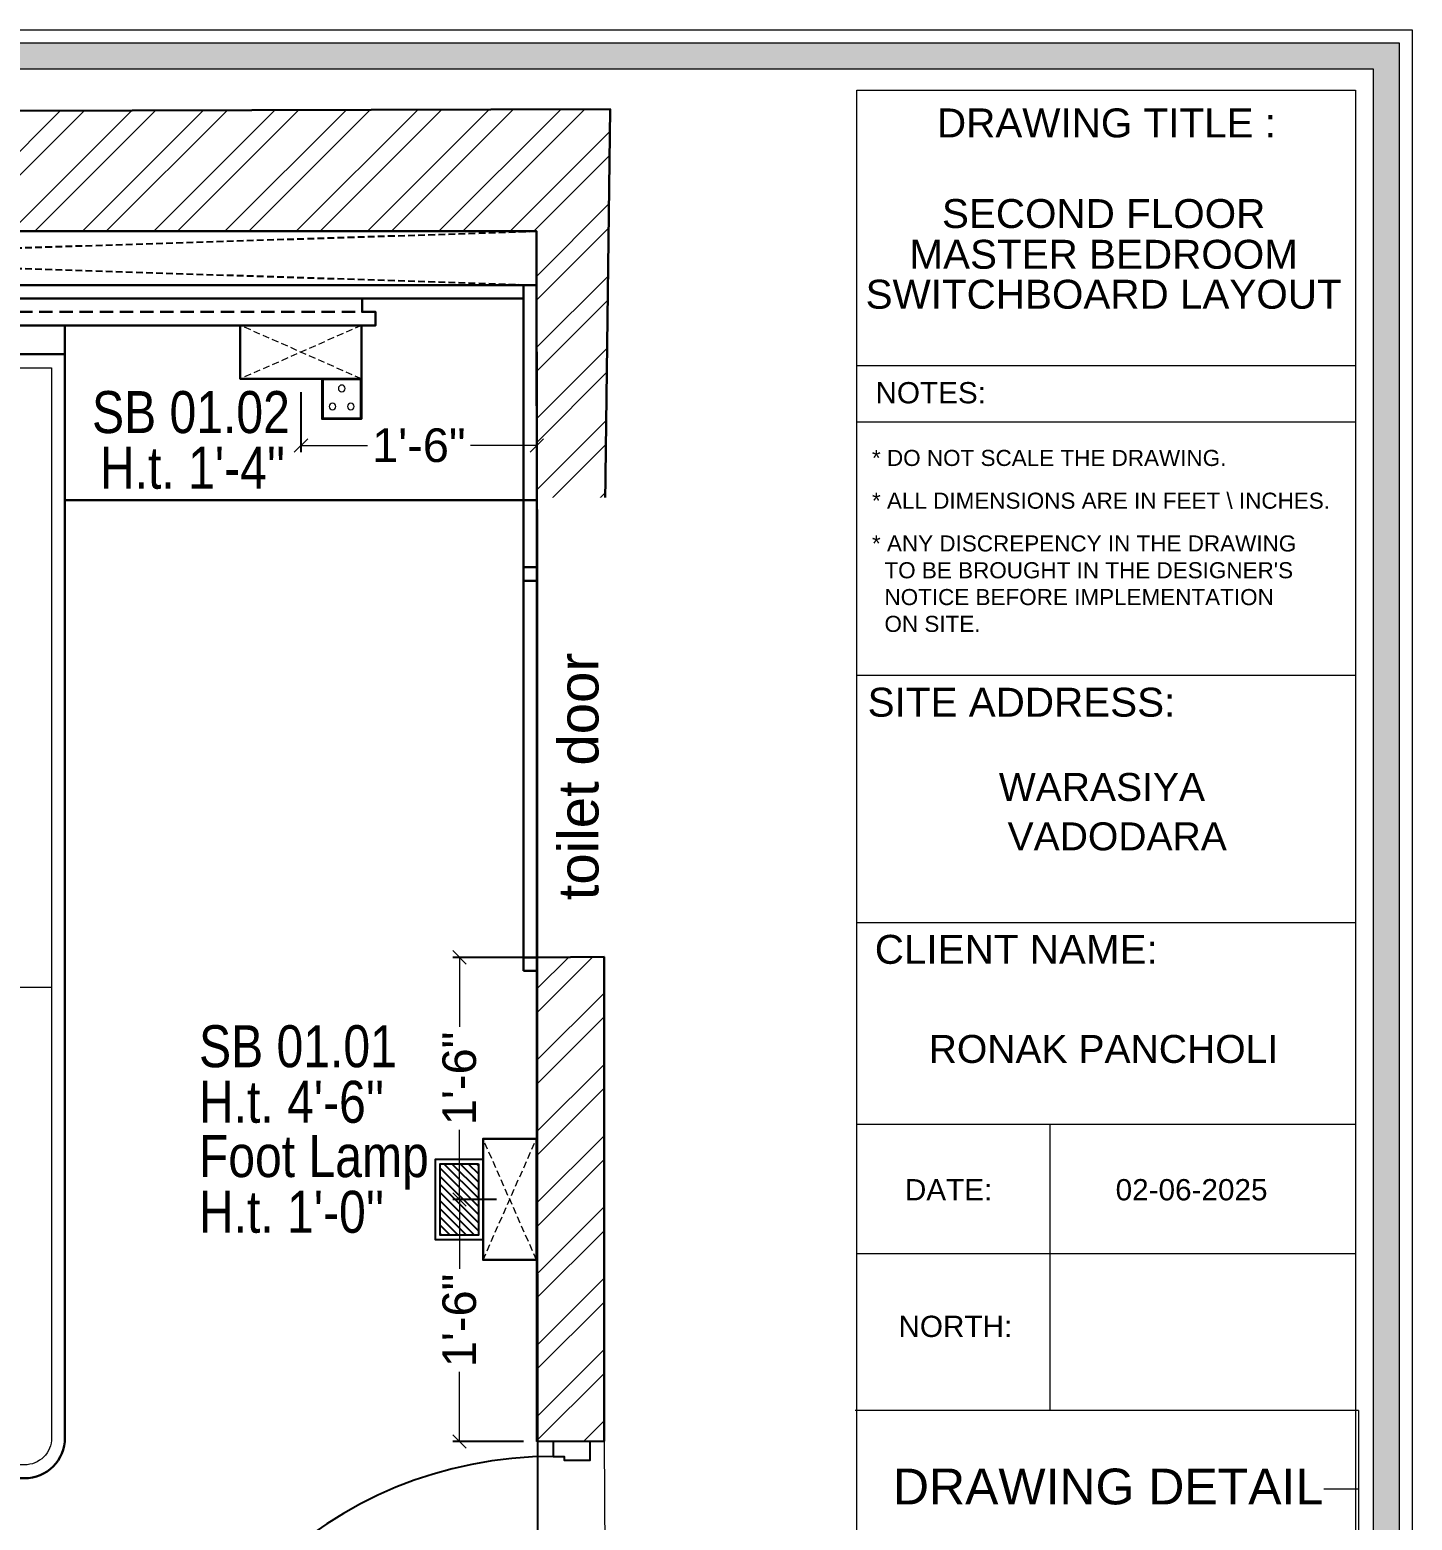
# Model space of a CAD drawing. Header units: millimetres. Extents: x 133760 to 136133, y -184957 to -182282.
# Drawn here: x 133971.5 to 134074.3, y -184393.9 to -184283 of the extents above; entities that cross this region are included whole.
import ezdxf
from ezdxf.enums import TextEntityAlignment as Align

# ---------------------------------------------------------------- set-up
doc = ezdxf.new("R2010")
doc.units = ezdxf.units.MM
doc.header["$MEASUREMENT"] = 0
doc.header["$PDMODE"] = 35
for name, pattern in [('00 . GROUND FLOOR$0$DASHED', [0.75, 0.5, -0.25]), ('DASHED', [0.75, 0.5, -0.25]), ('DASHED2', [0.375, 0.25, -0.125]), ('DASHEDX2', [1.5, 1, -0.5])]:
    doc.linetypes.add(name, pattern=pattern)
doc.layers.get('Defpoints').update_dxf_attribs({"color": 220})
for name, color, linetype in [('09ELECTRICAL', 5, 'Continuous'), ('AR DOOR', 40, 'Continuous'), ('AR ELE-5', 134, 'Continuous'), ('AR HATCH-7', 7, 'Continuous')]:
    doc.layers.add(name, color=color, linetype=linetype)
for name, color, linetype, lineweight in [('Dimension', 10, 'DASHEDX2', 20), ('ELEC-wires', 1, 'DASHED2', 13), ('FUR1', 1, 'Continuous', 0), ('FURNITURE', 32, 'Continuous', 9), ('FURNITURE-1', 252, 'Continuous', 13), ('GF FALSE CEILING', 6, 'Continuous', 35), ('hatch-rcc', 251, 'Continuous', 9), ('Labelling', 1, 'Continuous', 25), ('NAME PLATE', 7, 'Continuous', 25), ('wall', 7, 'Continuous', 30)]:
    doc.layers.add(name, color=color, linetype=linetype, lineweight=lineweight)
doc.styles.add('Arial', font='arial.ttf')
doc.styles.add('style4', font='ARIALN.TTF')
doc.dimstyles.new('ISO-25', dxfattribs={"dimtxt": 2.5, "dimasz": 1, "dimexe": 0.5, "dimexo": 1, "dimtad": 0, "dimdec": 0, "dimlunit": 4, "dimtxsty": 'Arial', "dimblk": 'OBLIQUE', "dimcen": 2.5, "dimclrd": 1, "dimclre": 1, "dimclrt": 5, "dimadec": 0, "dimazin": 0, "dimtfac": 1, "dimtdec": 0, "dimtmove": 0, "dimatfit": 3, "dimfxl": 1, "dimtfillclr": 5, "dimlwd": -1, "dimarcsym": 0})

# ---------------------------------------------------------------- blocks, each defined once
blk = doc.blocks.new('FLOOR LT.')
at = {"layer": '09ELECTRICAL'}
h = blk.add_hatch(dxfattribs=at)
h.set_pattern_fill('ANSI31', color=256, scale=6.05916, angle=180, style=0)
h.set_pattern_definition([(225, (8190.6031, -14293.93296), (0.535559115, -0.535559115), [])])
h.paths.add_polyline_path([(0.56, -5.52), (-8.83, -5.52), (-8.83, -0.49), (0.56, -0.49)])
for points in [[(1.17, -6.13), (-9.43, -6.13), (-9.43, 0.12), (1.17, 0.12)], [(0.56, -5.52), (-8.83, -5.52), (-8.83, -0.49), (0.56, -0.49)]]:
    blk.add_lwpolyline(points, close=True, dxfattribs=at)
blk = doc.blocks.new('RGH')
at = {"color": 242, "linetype": 'DASHED', "true_color": 0xcd2027}
for p, q in [((130318.55, 18194.22), (130309.54, 18198.2)), ((130318.55, 18198.2), (130309.54, 18194.22))]:
    blk.add_line(p, q, dxfattribs=at)
at = {"layer": 'ELEC-wires', "color": 5, "linetype": 'ByBlock', "lineweight": 30, "ltscale": 4}
blk.add_lwpolyline([(130309.54, 18198.2), (130318.55, 18198.2), (130318.55, 18194.22), (130309.54, 18194.22)], close=True, dxfattribs=at)
blk = doc.blocks.new('erfer')
at = {"layer": 'hatch-rcc', "lineweight": 30}
blk.add_lwpolyline([(1905.896, -1304.212), (1908.378, -1304.212), (1908.378, -1306.728), (1905.896, -1306.728)], close=True, dxfattribs=at)
at = {"layer": 'hatch-rcc'}
blk.add_lwpolyline([(1905.962, -1304.277), (1908.313, -1304.277), (1908.313, -1306.662), (1905.962, -1306.662)], close=True, dxfattribs=at)
for centre in [(1907.138, -1304.812), (1906.56, -1305.954), (1907.717, -1305.954)]:
    blk.add_circle(centre, 0.211, dxfattribs=at)
blk = doc.blocks.new('ceili')
at = {"layer": 'FURNITURE', "color": 9, "linetype": '00 . GROUND FLOOR$0$DASHED', "lineweight": 25, "true_color": 0xc7c8ca}
for p, q in [((133585.54, -184165.31), (133710.54, -184161.31)), ((133585.54, -184161.31), (133710.54, -184165.31))]:
    blk.add_line(p, q, dxfattribs=at)
at = {"layer": 'FURNITURE', "color": 9, "lineweight": 30, "true_color": 0xc7c8ca}
for p, q in [((133709.56, -184165.31), (133709.56, -184216.31)), ((133675.46, -184181.31), (133710.54, -184181.31)), ((133710.56, -184186.3), (133709.56, -184186.3)), ((133710.56, -184216.31), (133710.56, -184186.3)), ((133710.56, -184187.3), (133709.56, -184187.3)), ((133710.56, -184215.31), (133709.56, -184215.31)), ((133709.56, -184216.31), (133710.56, -184216.31))]:
    blk.add_line(p, q, dxfattribs=at)
at = {"layer": 'FURNITURE', "color": 3, "linetype": 'DASHEDX2', "lineweight": 30}
blk.add_line((133561.04, -184167.31), (133697.56, -184167.31), dxfattribs=at)
at = {"layer": 'FURNITURE', "color": 9, "true_color": 0xc7c8ca}
blk.add_line((133674.46, -184217.54), (133619.18, -184217.54), dxfattribs=at)
at = {"layer": 'FURNITURE', "color": 9, "lineweight": 30, "true_color": 0xc7c8ca}
for points in [[(133585.54, -184165.31), (133710.54, -184165.31), (133710.54, -184161.31), (133585.54, -184161.31)], [(133561.04, -184165.31), (133709.56, -184165.31), (133709.56, -184166.31), (133561.04, -184166.31)], [(133561.04, -184166.31), (133697.56, -184166.31), (133697.56, -184167.31), (133698.56, -184167.31), (133698.56, -184168.31), (133561.04, -184168.31)], [(133675.46, -184170.46), (133675.46, -184168.31), (133595.37, -184168.31), (133595.37, -184170.46)]]:
    blk.add_lwpolyline(points, close=True, dxfattribs=at)
blk.add_lwpolyline([(133672.46, -184254.05), (133598.37, -184254.05, -0.414214), (133595.37, -184251.05), (133595.37, -184170.46), (133675.46, -184170.46), (133675.46, -184251.05, -0.414214)], format="xyb", close=True, dxfattribs=at)
at = {"layer": 'FURNITURE', "color": 9, "true_color": 0xc7c8ca}
blk.add_lwpolyline([(133672.46, -184253.05), (133598.37, -184253.05, -0.414214), (133596.37, -184251.05), (133596.37, -184171.46), (133674.46, -184171.46), (133674.46, -184251.05, -0.414214)], format="xyb", close=True, dxfattribs=at)
blk = doc.blocks.new('*U9')
for points in [[(-1160, 0), (-1120, 0), (-1120, 30), (-1110, 30), (-1110, 100), (-1160, 100)], [(40, 0), (0, 0), (0, 30), (-10, 30), (-10, 100), (40, 100)], [(0, 0), (0, -1120), (-30, -1120), (-30, 0)]]:
    blk.add_lwpolyline(points, close=True)
at = {"layer": 'AR ELE-5', "linetype": 'ByBlock', "ltscale": 15}
blk.add_arc((1.6, 0.7), 1121.6, 180.0347, 267.627, dxfattribs=at)
blk = doc.blocks.new('_Oblique')
at = {"layer": 'wall', "color": 0, "lineweight": -2}
blk.add_line((-0.5, -0.5), (0.5, 0.5), dxfattribs=at)
blk = doc.blocks.new('*D125')
at = {"layer": 'Defpoints', "color": 0, "transparency": 16777216}
for p in [(134009.18, -184305.97), (133991.64, -184308.98), (134009.18, -184313.93)]:
    blk.add_point(p, dxfattribs=at)
at = {"layer": 'FURNITURE', "color": 1, "lineweight": -2, "transparency": 16777216}
for p, q in [((134009.18, -184306.97), (134009.18, -184314.43)), ((133991.64, -184309.98), (133991.64, -184314.43))]:
    blk.add_line(p, q, dxfattribs=at)
at = {"layer": 'FURNITURE', "color": 1, "transparency": 16777216}
for p, q in [((133991.64, -184313.93), (133996.58, -184313.93)), ((134009.18, -184313.93), (134004.24, -184313.93))]:
    blk.add_line(p, q, dxfattribs=at)
at = {"layer": 'FURNITURE', "color": 1, "transparency": 16777216, "rotation": 180}
blk.add_blockref('_Oblique', (133991.64, -184313.93), dxfattribs=at)
at = {"layer": 'FURNITURE', "color": 1, "transparency": 16777216}
blk.add_blockref('_Oblique', (134009.18, -184313.93), dxfattribs=at)
at = {"layer": 'FURNITURE', "color": 5, "transparency": 16777216, "insert": (134000.41, -184313.93), "char_height": 2.5, "attachment_point": 5, "style": 'Arial'}
blk.add_mtext('1\'-6"', dxfattribs=at)
blk = doc.blocks.new('*D126')
at = {"layer": 'Defpoints', "color": 0, "transparency": 16777216}
for p in [(134007.18, -184370), (134003.43, -184388), (134009.19, -184388)]:
    blk.add_point(p, dxfattribs=at)
at = {"layer": 'FURNITURE', "color": 1, "lineweight": -2, "transparency": 16777216}
for p, q in [((134006.18, -184370), (134002.93, -184370)), ((134008.19, -184388), (134002.93, -184388))]:
    blk.add_line(p, q, dxfattribs=at)
at = {"layer": 'FURNITURE', "color": 1, "transparency": 16777216}
for p, q in [((134003.43, -184370), (134003.43, -184375.17)), ((134003.43, -184388), (134003.43, -184382.83))]:
    blk.add_line(p, q, dxfattribs=at)
for p, rotation in [((134003.43, -184370), 90), ((134003.43, -184388), 270)]:
    blk.add_blockref('_Oblique', p, dxfattribs=dict(at, rotation=rotation))
at = {"layer": 'FURNITURE', "color": 5, "transparency": 16777216, "insert": (134003.43, -184379), "char_height": 2.5, "attachment_point": 5, "rotation": 90, "style": 'Arial'}
blk.add_mtext('1\'-6"', dxfattribs=at)
blk = doc.blocks.new('*D127')
at = {"layer": 'Defpoints', "color": 0, "transparency": 16777216}
for p in [(134003.43, -184352), (134009.19, -184352), (134007.18, -184370)]:
    blk.add_point(p, dxfattribs=at)
at = {"layer": 'FURNITURE', "color": 1, "lineweight": -2, "transparency": 16777216}
for p, q in [((134008.19, -184352), (134002.93, -184352)), ((134006.18, -184370), (134002.93, -184370))]:
    blk.add_line(p, q, dxfattribs=at)
at = {"layer": 'FURNITURE', "color": 1, "transparency": 16777216}
for p, q in [((134003.43, -184352), (134003.43, -184357.17)), ((134003.43, -184370), (134003.43, -184364.83))]:
    blk.add_line(p, q, dxfattribs=at)
for p, rotation in [((134003.43, -184352), 90), ((134003.43, -184370), 270)]:
    blk.add_blockref('_Oblique', p, dxfattribs=dict(at, rotation=rotation))
at = {"layer": 'FURNITURE', "color": 5, "transparency": 16777216, "insert": (134003.43, -184361), "char_height": 2.5, "attachment_point": 5, "rotation": 90, "style": 'Arial'}
blk.add_mtext('1\'-6"', dxfattribs=at)

msp = doc.modelspace()

# ---------------------------------------------------------------- hatches: boundary and pattern name
at = {"layer": 'AR HATCH-7', "lineweight": 0, "true_color": 0x939598, "transparency": 33554687}
h = msp.add_hatch(dxfattribs=at)
h.set_pattern_fill('ANSI32', color=252, scale=10)
h.set_pattern_definition([(45, (3e-11, -701.1216), (-2.65165043, 2.65165043), []), (45, (1.7678, -701.1216), (-2.65165043, 2.65165043), [])])
h.paths.add_polyline_path([(134014.64, -184288.93), (133854.67, -184289.38), (133854.67, -184336), (133859.67, -184336), (133859.67, -184302), (133884.17, -184302), (133884.17, -184298), (134009.17, -184298), (134009.19, -184322.99), (134009.19, -184322.99), (134009.19, -184324.01), (134014.19, -184323.97)])
h.paths.add_polyline_path([(133859.67, -184395), (133854.67, -184395), (133854.67, -184465.5), (134014.21, -184465.5), (134014.26, -184421), (134009.26, -184421.03), (134009.19, -184461.5), (133910.19, -184461.5), (133910.19, -184461.5), (133859.67, -184461.5), (133859.68, -184441.4)])
h.paths.add_polyline_path([(134014.19, -184351.97), (134009.19, -184352), (134009.19, -184388), (134014.19, -184387.97)])
at = {"layer": 'Dimension', "true_color": 0xd39e00, "transparency": 33554687}
h = msp.add_hatch(color=42, dxfattribs=at)
h.paths.add_polyline_path([(133797.27, -184283.99), (133797.27, -184478.29), (134073.32, -184478.29), (134073.32, -184283.99)])
h.paths.add_polyline_path([(133799.21, -184285.93), (134071.38, -184285.93), (134071.38, -184476.36), (133799.21, -184476.36)], flags=16)

# ---------------------------------------------------------------- linework, layer by layer
at = {"layer": 'Dimension', "color": 42, "linetype": 'Continuous', "true_color": 0xd39e00, "transparency": 33554687}
for p, q in [((134070.07, -184308.02), (134032.98, -184308.02)), ((134070.07, -184312.2), (134032.98, -184312.2)), ((134070.07, -184331.05), (134032.98, -184331.05)), ((134070.07, -184349.43), (134032.98, -184349.43)), ((134070.07, -184364.42), (134032.98, -184364.42)), ((134047.33, -184364.42), (134047.33, -184385.71)), ((134070.07, -184374.05), (134032.98, -184374.05)), ((134070.3, -184385.71), (134032.86, -184385.71)), ((134070.3, -184385.71), (134070.3, -184419.61)), ((134067.71, -184391.52), (134070.3, -184391.52))]:
    msp.add_line(p, q, dxfattribs=at)
for points in [[(133796.3, -184283.02), (134074.29, -184283.02), (134074.29, -184479.26), (133796.3, -184479.26)], [(133797.27, -184283.99), (134073.32, -184283.99), (134073.32, -184478.29), (133797.27, -184478.29)], [(133799.21, -184285.93), (134071.38, -184285.93), (134071.38, -184476.36), (133799.21, -184476.36)], [(134032.98, -184474.76), (134032.98, -184287.52), (134070.07, -184287.52), (134070.07, -184474.76)]]:
    msp.add_lwpolyline(points, close=True, dxfattribs=at)
at = {"layer": 'FURNITURE', "color": 9, "lineweight": 30, "true_color": 0xc7c8ca}
for p, q in [((134009.19, -184353), (134009.19, -184322.99)), ((134009.19, -184352), (134008.19, -184352)), ((134008.19, -184353), (134009.19, -184353))]:
    msp.add_line(p, q, dxfattribs=at)
at = {"layer": 'FURNITURE', "lineweight": 5}
msp.add_line((134014.19, -184387.97), (134014.39, -184421), dxfattribs=at)
at = {"layer": 'wall', "lineweight": 30}
msp.add_lwpolyline([(134009.17, -184298), (133884.17, -184298), (133884.17, -184302), (133859.67, -184302), (133859.67, -184336), (133854.67, -184336), (133854.67, -184289.38), (134014.64, -184288.93), (134014.19, -184323.97), (134009.19, -184324.01), (134009.17, -184298)], dxfattribs=at)
msp.add_lwpolyline([(134009.19, -184352), (134014.19, -184351.97), (134014.19, -184387.97), (134009.19, -184388)], close=True, dxfattribs=at)

# ---------------------------------------------------------------- block references
at = {"layer": '09ELECTRICAL', "linetype": 'Continuous', "transparency": 33554687, "xscale": 0.5658818990306744, "yscale": 0.5658818990306744, "zscale": 0.5658818990306744, "rotation": 90}
msp.add_blockref('FLOOR LT.', (134001.72, -184367.66), dxfattribs=at)
at = {"layer": 'AR DOOR', "linetype": 'ByBlock', "lineweight": -2, "extrusion": (0, 0, -1), "xscale": -0.02749999999996862, "yscale": 0.02749999999996862, "zscale": -0.02749999999996862, "rotation": 90}
msp.add_blockref('*U9', (-134010.39, -184419.91), dxfattribs=at)
at = {"layer": 'ELEC-wires', "linetype": 'ByBlock', "lineweight": -3}
msp.add_blockref('RGH', (3677.59, -202503.2), dxfattribs=at)
at = {"layer": 'ELEC-wires', "linetype": 'ByBlock', "lineweight": -3, "rotation": 270}
msp.add_blockref('RGH', (115810.96, -54055.95), dxfattribs=at)
at = {"layer": 'FURNITURE', "lineweight": 30}
msp.add_blockref('ceili', (298.63, -136.69), dxfattribs=at)
at = {"layer": 'FURNITURE-1', "xscale": -1.18092012721511, "yscale": 1.18092012721511, "zscale": 1.18092012721511}
msp.add_blockref('erfer', (136246.85, -182768.81), dxfattribs=at)

# ---------------------------------------------------------------- texts
at = {"layer": 'FUR1', "color": 1, "style": 'style4'}
for s, p in [("H.t. 1'-4''", (133976.69, -184317.15, -0.25)), ("H.t. 4'-6''", (133984.05, -184364.3, -0.25)), ("H.t. 1'-0''", (133984.05, -184372.48, -0.25))]:
    msp.add_text(s, height=3.1217, dxfattribs=at).set_placement(p)
at = {"layer": 'Labelling', "color": 5, "style": 'style4'}
for s, p in [('SB 01.02', (133976.1, -184313.01, -0.25)), ('SB 01.01', (133984.06, -184360.17, -0.25)), ('Foot Lamp', (133984.05, -184368.34, -0.25))]:
    msp.add_text(s, height=3.122, dxfattribs=at).set_placement(p)
at = {"layer": 'NAME PLATE', "transparency": 33554687, "style": 'Arial'}
for s, height, p in [('DRAWING TITLE : ', 2.1519, (134051.97, -184291.02)), ('SECOND FLOOR', 2.1519, (134051.34, -184297.76)), ('MASTER BEDROOM', 2.1519, (134051.34, -184300.79)), ('SWITCHBOARD LAYOUT', 2.1519, (134051.34, -184303.76)), ('NOTES:', 1.581, (134038.48, -184310.8)), ('SITE ADDRESS:', 2.1519, (134045.23, -184334.1)), (' WARASIYA  ', 2.0802, (134051.62, -184340.37, -0.1)), ('VADODARA', 2.08, (134052.35, -184344.04, -0.1)), ('CLIENT NAME:', 2.1519, (134044.84, -184352.48)), ('RONAK PANCHOLI    ', 2.0802, (134052.94, -184359.85, -0.1)), ('DATE:', 1.581, (134039.81, -184370.07)), ('02-06-2025', 1.581, (134057.88, -184370.07)), ('NORTH:', 1.581, (134040.31, -184380.23)), ('DRAWING DETAIL', 2.6605, (134051.67, -184392.68))]:
    msp.add_text(s, height=height, dxfattribs=at).set_placement(p, align=Align.CENTER)
at = {"layer": 'NAME PLATE', "transparency": 33554687, "char_height": 1.1959, "width": 46.2026, "attachment_point": 1, "style": 'Arial'}
for s, insert in [('* DO NOT SCALE THE DRAWING.', (134034.11, -184314.26)), ('* ALL DIMENSIONS ARE IN FEET \\\\ INCHES.', (134034.11, -184317.44)), ("* ANY DISCREPENCY IN THE DRAWING \\P  TO BE BROUGHT IN THE DESIGNER'S\\P  NOTICE BEFORE IMPLEMENTATION \\P  ON SITE.", (134034.11, -184320.62))]:
    msp.add_mtext(s, dxfattribs=dict(at, insert=insert))

# ---------------------------------------------------------------- dimensions: what is measured, and where the dimension line sits
at = {"layer": 'FURNITURE'}
dim = msp.add_linear_dim(base=(134009.18, -184313.93), p1=(133991.64, -184308.98), p2=(134009.18, -184305.97), dimstyle='ISO-25', dxfattribs=at)
dim.commit()
dim.dimension.update_dxf_attribs({"geometry": '*D125', "text_midpoint": (134000.41, -184313.93)})
dim = msp.add_linear_dim(base=(134003.43, -184352), p1=(134007.18, -184370), p2=(134009.19, -184352), angle=90, dimstyle='ISO-25', override={"dimtmove": 1}, dxfattribs=at)
dim.commit()
dim.dimension.update_dxf_attribs({"geometry": '*D127', "text_midpoint": (134003.43, -184361)})
dim = msp.add_linear_dim(base=(134003.43, -184388), p1=(134007.18, -184370), p2=(134009.19, -184388), angle=90, dimstyle='ISO-25', dxfattribs=at)
dim.commit()
dim.dimension.update_dxf_attribs({"geometry": '*D126', "text_midpoint": (134003.43, -184379)})

# ---------------------------------------------------------------- next in the draw order: texts
at = {"layer": 'FUR1', "insert": (134012.29, -184333.53), "char_height": 3, "width": 28.4543, "attachment_point": 5, "rotation": 90, "style": 'style4', "bg_fill": 2}
msp.add_mtext('\\A1;\\pxql;{\\fArial|b0|i0|c0|p34;toilet door}', dxfattribs=at)

# ---------------------------------------------------------------- next in the draw order: linework, layer by layer
at = {"layer": 'GF FALSE CEILING', "lineweight": 25}
msp.add_lwpolyline([(133859.67, -184302), (133884.17, -184302), (133884.17, -184298), (134009.17, -184298), (134009.26, -184422.03), (133859.67, -184422.03)], close=True, dxfattribs=at)

doc.saveas('drawing.dxf')
